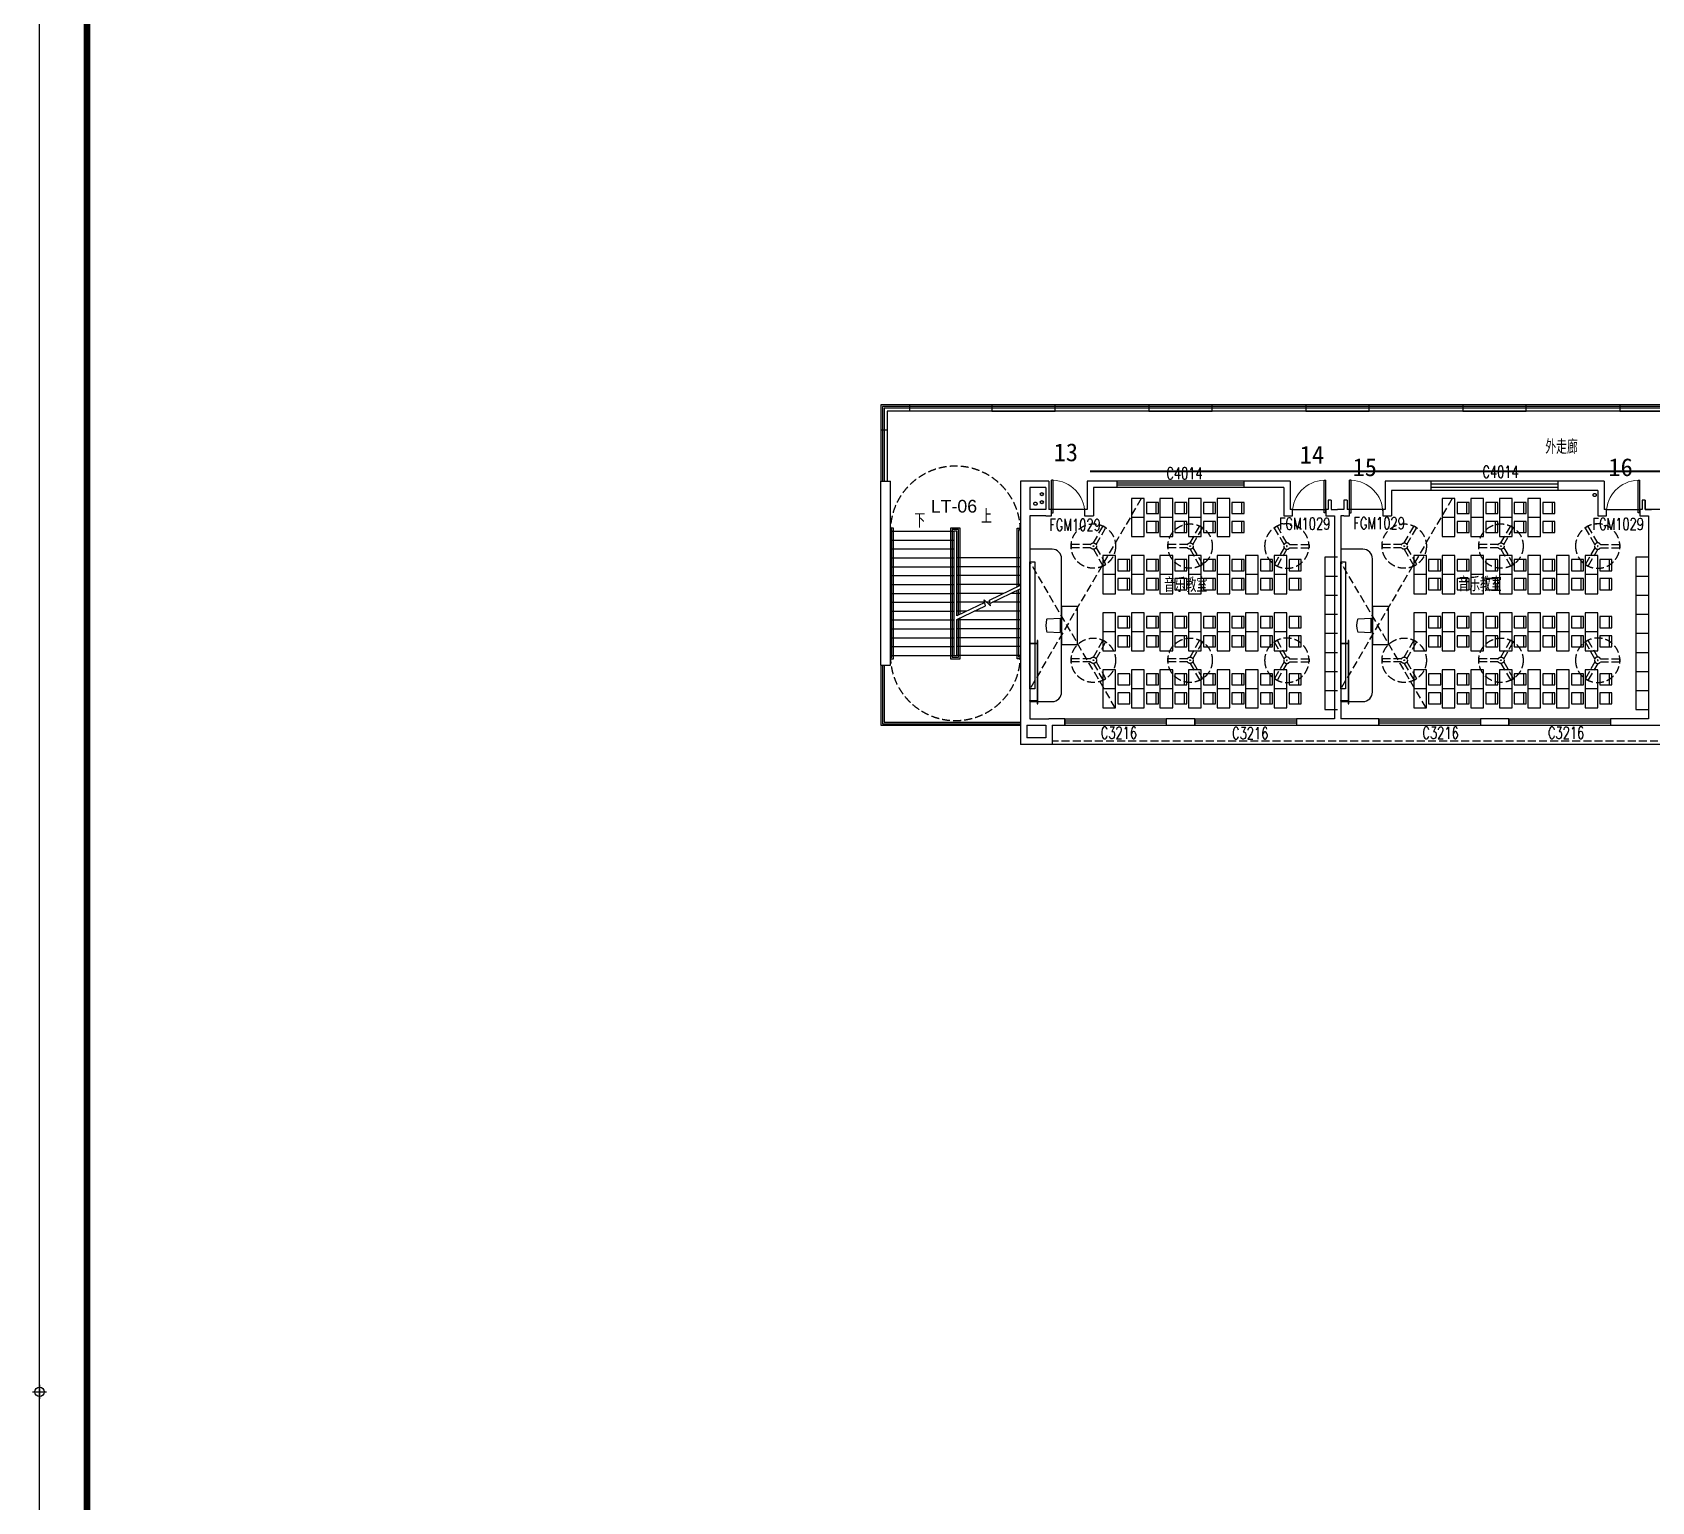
# Model space of a CAD drawing. Extents: x 447078 to 1776277, y 243534 to 519428.
# Drawn here: x 901045 to 952096, y 426568 to 472886 of the extents above; entities that cross this region are included whole.
import ezdxf

# ---------------------------------------------------------------- set-up
doc = ezdxf.new("R2010")
doc.units = 0
doc.header["$LTSCALE"] = 1000
doc.header["$MEASUREMENT"] = 0
for name, pattern in [('AP-02-RETAIL$0$DASH', [0.35, 0.25, -0.1]), ('CCDID0GLB00001', [30, 26.5, -1.5, 0.5, -1.5]), ('DASH', [0.35, 0.25, -0.1])]:
    doc.linetypes.add(name, pattern=pattern)
for name, color, linetype in [('A-DOOR', 2, 'Continuous'), ('A-DRAI', 61, 'Continuous'), ('A-FURN', 251, 'Continuous'), ('A-HRAL', 104, 'Continuous'), ('A-HYDR', 1, 'CCDID0GLB00001'), ('A-OVER', 23, 'Continuous'), ('A-STRS', 2, 'Continuous'), ('A-WALL', 140, 'Continuous'), ('A-WIND', 2, 'Continuous'), ('A-WIND-IDEN', 4, 'Continuous'), ('G-0-XREF', 2, 'Continuous'), ('G-ANNO-NOTE', 80, 'Continuous'), ('X-连廊栏杆修改', 43, 'Continuous'), ('图框CCDI_B0GA0+0.00$0$G-BORD', 3, 'Continuous'), ('家具', 9, 'Continuous')]:
    doc.layers.add(name, color=color, linetype=linetype)
doc.layers.add('A桥架图层', color=2, linetype='Continuous', lineweight=40)
doc.styles.add('_TCH_WINDOW', font='SIMPLEX', dxfattribs={"height": 3.5, "bigfont": 'GBCBIG'})
doc.styles.add('CCDI_T_G01', font='')
doc.styles.add('CCDI_T_G02', font='simplex.shx', dxfattribs={"width": 0.8, "bigfont": 'zjdz.shx'})
doc.styles.add('CCDI_T_G03', font='')
doc.styles.get('CCDI_T_G01').set_extended_font_data('Arial')
doc.styles.get('CCDI_T_G03').set_extended_font_data('SimHei')

# ---------------------------------------------------------------- blocks, each defined once
blk = doc.blocks.new('4500-2')
at = {"layer": 'A-STRS'}
for p, q in [((-2150, 100), (-150, 100)), ((-2150, -180), (-150, -180)), ((-2150, -460), (-150, -460)), ((-2150, -740), (-150, -740)), ((-2150, -1020), (-150, -1020)), ((1950, -740), (-50, -740)), ((1950, -1020), (-50, -1020)), ((-2150, -1300), (-150, -1300)), ((1950, -1300), (-50, -1300)), ((-2150, -1580), (-150, -1580)), ((-2150, -1860), (-150, -1860)), ((1950, -1580), (-50, -1580)), ((1419, -1860), (-50, -1860)), ((1950, -1860), (1648, -1860)), ((-2150, -2140), (-150, -2140)), ((-2150, -2420), (-150, -2420)), ((826, -2140), (-50, -2140)), ((265, -2420), (-50, -2420)), ((1950, -2420), (494, -2420)), ((983, -2140), (889, -2140)), ((1950, -2140), (1071, -2140)), ((-2150, -2700), (-150, -2700)), ((-2150, -2980), (-150, -2980)), ((1950, -2700), (-50, -2700)), ((1950, -2980), (-50, -2980)), ((-2150, -3260), (-150, -3260)), ((-2150, -3540), (-150, -3540)), ((1950, -3260), (-50, -3260)), ((1950, -3540), (-50, -3540)), ((-2150, -3820), (-150, -3820)), ((1950, -3820), (-50, -3820))]:
    blk.add_line(p, q, dxfattribs=at)
for points in [[(-2150, -3920), (-2050, -3920), (-2050, 200), (-2150, 200)], [(-2150, -3870), (-2100, -3870), (-2100, 150), (-2150, 150)], [(50, -2524), (50, 200), (-250, 200), (-250, -3920), (50, -3920), (50, -2635)], [(0, -2548), (0, 150), (-200, 150), (-200, -3870), (0, -3870), (0, -2660)], [(-50, -2573), (-50, 100), (-150, 100), (-150, -3820), (-50, -3820), (-50, -2684)], [(1850, -1651), (1850, 200), (1950, 200)], [(1900, -1627), (1900, 150), (1950, 150)], [(-50, -2684), (847, -2249), (812, -2065), (1005, -2253), (971, -2077), (1950, -1602)], [(1950, -1714), (991, -2179)], [(1950, -3920), (1850, -3920), (1850, -1762)], [(1950, -3870), (1900, -3870), (1900, -1738)], [(827, -2147), (-50, -2573)]]:
    blk.add_lwpolyline(points, dxfattribs=at)
at = {"layer": 'A-STRS', "linetype": 'DASH'}
for centre, start, end in [((-100, 100), 0, 180), ((-100, -3820), 180, 0)]:
    blk.add_arc(centre, 2050, start, end, dxfattribs=at)
blk = doc.blocks.new('图框CCDI_B0GA0+0.00$0$MidPoitent')
for p, q in [((-1.5, 0), (1.5, 0)), ((0, -1.5), (0, 1.5))]:
    blk.add_line(p, q)
blk.add_circle((0, 0), 1)
blk = doc.blocks.new('图框CCDI_B0GA0+0.00')
at = {"layer": '图框CCDI_B0GA0+0.00$0$G-BORD'}
blk.add_lwpolyline([(0, 84100), (118900, 84100), (118900, 0), (0, 0)], close=True, dxfattribs=at)
at = {"layer": '图框CCDI_B0GA0+0.00$0$G-BORD', "const_width": 140}
blk.add_lwpolyline([(3300, 83100), (117900, 83100), (117900, 1000), (3300, 1000)], close=True, dxfattribs=at)
at = {"layer": '图框CCDI_B0GA0+0.00$0$G-BORD', "xscale": 100, "yscale": 100, "zscale": 100}
blk.add_blockref('图框CCDI_B0GA0+0.00$0$MidPoitent', (59450, 0), dxfattribs=at)
blk = doc.blocks.new('PSG-LG')
at = {"layer": 'A-DRAI'}
for centre in [(4974, -12814), (4974, -13064)]:
    blk.add_circle(centre, 50, dxfattribs=at)
at = {"layer": 'A-HYDR'}
for centre in [(4774, -13114), (22407, -12839)]:
    blk.add_circle(centre, 50, dxfattribs=at)
at = {"layer": 'A-WALL'}
for points in [[(5100, -12600), (5100, -13300), (4600, -13300)], [(24500, -12600), (24800, -12600), (24800, -13300), (24000, -13300), (24000, -13000)]]:
    blk.add_lwpolyline(points, dxfattribs=at)
blk = doc.blocks.new('dfc-1')
at = {"layer": 'A-FURN', "linetype": 'DASH'}
for p, q in [((0, 100), (306, 630)), ((87, 50), (392, 580)), ((-87, 50), (-698, 50)), ((-87, -50), (-698, -50)), ((0, -100), (306, -630)), ((87, -50), (392, -580))]:
    blk.add_line(p, q, dxfattribs=at)
for radius in [700, 100, 10]:
    blk.add_circle((0, 0), radius, dxfattribs=at)
for start, end in [(55.904, 64.096), (175.904, 184.096), (295.904, 304.096)]:
    blk.add_arc((0, 0), 700, start, end, dxfattribs=at)
blk = doc.blocks.new('CHAIR4')
at = {"layer": 'A-FURN'}
for p, q in [((-449, 226), (0, 248)), ((0, 248), (0, -248)), ((-449, -226), (0, -248))]:
    blk.add_line(p, q, dxfattribs=at)
for centre, radius, start, end in [((267, 0), 767, 164.2925, 195.7075), ((-447, 201), 25, 92.8624, 164.2925), ((-447, -201), 25, 195.7075, 267.1376)]:
    blk.add_arc(centre, radius, start, end, dxfattribs=at)
blk = doc.blocks.new('EETETET')
at = {"layer": 'A-FURN'}
for p, q in [((-35, 2875), (-35, 2525)), ((865, 2875), (865, 2525)), ((1765, 2875), (1765, 2525)), ((2665, 2875), (2665, 2525)), ((-400, 2400), (-800, 2400)), ((-35, 2275), (-35, 1925)), ((500, 2400), (100, 2400)), ((865, 2275), (865, 1925)), ((1400, 2400), (1000, 2400)), ((1765, 2275), (1765, 1925)), ((2300, 2400), (1900, 2400)), ((2665, 2275), (2665, 1925)), ((-935, 1075), (-935, 725)), ((-35, 1075), (-35, 725)), ((865, 1075), (865, 725)), ((1765, 1075), (1765, 725)), ((2665, 1075), (2665, 725)), ((3565, 1075), (3565, 725)), ((4465, 1075), (4465, 725)), ((-1300, 600), (-1700, 600)), ((-400, 600), (-800, 600)), ((500, 600), (100, 600)), ((1400, 600), (1000, 600)), ((2300, 600), (1900, 600)), ((3200, 600), (2800, 600)), ((4100, 600), (3700, 600)), ((-935, 475), (-935, 125)), ((-35, 475), (-35, 125)), ((865, 475), (865, 125)), ((1765, 475), (1765, 125)), ((2665, 475), (2665, 125)), ((3565, 475), (3565, 125)), ((4465, 475), (4465, 125)), ((-935, -725), (-935, -1075)), ((-35, -725), (-35, -1075)), ((865, -725), (865, -1075)), ((1765, -725), (1765, -1075)), ((2665, -725), (2665, -1075)), ((3565, -725), (3565, -1075)), ((4465, -725), (4465, -1075)), ((-1300, -1200), (-1700, -1200)), ((-935, -1325), (-935, -1675)), ((-400, -1200), (-800, -1200)), ((-35, -1325), (-35, -1675)), ((500, -1200), (100, -1200)), ((865, -1325), (865, -1675)), ((1400, -1200), (1000, -1200)), ((1765, -1325), (1765, -1675)), ((2300, -1200), (1900, -1200)), ((2665, -1325), (2665, -1675)), ((3200, -1200), (2800, -1200)), ((3565, -1325), (3565, -1675)), ((4100, -1200), (3700, -1200)), ((4465, -1325), (4465, -1675)), ((-35, -2525), (-35, -2875)), ((865, -2525), (865, -2875)), ((1765, -2525), (1765, -2875)), ((2665, -2525), (2665, -2875)), ((3565, -2525), (3565, -2875)), ((4465, -2525), (4465, -2875)), ((-1300, -3000), (-1700, -3000)), ((-400, -3000), (-800, -3000)), ((500, -3000), (100, -3000)), ((1400, -3000), (1000, -3000)), ((2300, -3000), (1900, -3000)), ((3200, -3000), (2800, -3000)), ((4100, -3000), (3700, -3000)), ((-35, -3125), (-35, -3475)), ((865, -3125), (865, -3475)), ((1765, -3125), (1765, -3475)), ((2665, -3125), (2665, -3475)), ((3565, -3125), (3565, -3475)), ((4465, -3125), (4465, -3475))]:
    blk.add_line(p, q, dxfattribs=at)
for points in [[(-800, 3000), (-800, 1800), (-400, 1800), (-400, 3000)], [(50, 2525), (50, 2875), (-330, 2875), (-330, 2525)], [(100, 3000), (100, 1800), (500, 1800), (500, 3000)], [(950, 2525), (950, 2875), (570, 2875), (570, 2525)], [(1000, 3000), (1000, 1800), (1400, 1800), (1400, 3000)], [(1850, 2525), (1850, 2875), (1470, 2875), (1470, 2525)], [(1900, 3000), (1900, 1800), (2300, 1800), (2300, 3000)], [(2750, 2525), (2750, 2875), (2370, 2875), (2370, 2525)], [(50, 1925), (50, 2275), (-330, 2275), (-330, 1925)], [(950, 1925), (950, 2275), (570, 2275), (570, 1925)], [(1850, 1925), (1850, 2275), (1470, 2275), (1470, 1925)], [(2750, 1925), (2750, 2275), (2370, 2275), (2370, 1925)], [(-1700, 1200), (-1700, 0), (-1300, 0), (-1300, 1200)], [(-850, 725), (-850, 1075), (-1230, 1075), (-1230, 725)], [(-800, 1200), (-800, 0), (-400, 0), (-400, 1200)], [(50, 725), (50, 1075), (-330, 1075), (-330, 725)], [(100, 1200), (100, 0), (500, 0), (500, 1200)], [(950, 725), (950, 1075), (570, 1075), (570, 725)], [(1000, 1200), (1000, 0), (1400, 0), (1400, 1200)], [(1850, 725), (1850, 1075), (1470, 1075), (1470, 725)], [(1900, 1200), (1900, 0), (2300, 0), (2300, 1200)], [(2750, 725), (2750, 1075), (2370, 1075), (2370, 725)], [(2800, 1200), (2800, 0), (3200, 0), (3200, 1200)], [(3650, 725), (3650, 1075), (3270, 1075), (3270, 725)], [(3700, 1200), (3700, 0), (4100, 0), (4100, 1200)], [(4550, 725), (4550, 1075), (4170, 1075), (4170, 725)], [(-4000, 1000), (-3850, 1000), (-3850, -3000), (-4000, -3000)], [(-850, 125), (-850, 475), (-1230, 475), (-1230, 125)], [(50, 125), (50, 475), (-330, 475), (-330, 125)], [(950, 125), (950, 475), (570, 475), (570, 125)], [(1850, 125), (1850, 475), (1470, 475), (1470, 125)], [(2750, 125), (2750, 475), (2370, 475), (2370, 125)], [(3650, 125), (3650, 475), (3270, 475), (3270, 125)], [(4550, 125), (4550, 475), (4170, 475), (4170, 125)], [(-3000, -400), (-3000, -1600), (-2500, -1600), (-2500, -400)], [(-1700, -600), (-1700, -1800), (-1300, -1800), (-1300, -600)], [(-850, -1075), (-850, -725), (-1230, -725), (-1230, -1075)], [(-800, -600), (-800, -1800), (-400, -1800), (-400, -600)], [(50, -1075), (50, -725), (-330, -725), (-330, -1075)], [(100, -600), (100, -1800), (500, -1800), (500, -600)], [(950, -1075), (950, -725), (570, -725), (570, -1075)], [(1000, -600), (1000, -1800), (1400, -1800), (1400, -600)], [(1850, -1075), (1850, -725), (1470, -725), (1470, -1075)], [(1900, -600), (1900, -1800), (2300, -1800), (2300, -600)], [(2750, -1075), (2750, -725), (2370, -725), (2370, -1075)], [(2800, -600), (2800, -1800), (3200, -1800), (3200, -600)], [(3650, -1075), (3650, -725), (3270, -725), (3270, -1075)], [(3700, -600), (3700, -1800), (4100, -1800), (4100, -600)], [(4550, -1075), (4550, -725), (4170, -725), (4170, -1075)], [(-3750, -3475), (-3750, -1475), (-3770, -1475), (-3770, -3475)], [(-850, -1675), (-850, -1325), (-1230, -1325), (-1230, -1675)], [(50, -1675), (50, -1325), (-330, -1325), (-330, -1675)], [(950, -1675), (950, -1325), (570, -1325), (570, -1675)], [(1850, -1675), (1850, -1325), (1470, -1325), (1470, -1675)], [(2750, -1675), (2750, -1325), (2370, -1325), (2370, -1675)], [(3650, -1675), (3650, -1325), (3270, -1325), (3270, -1675)], [(4550, -1675), (4550, -1325), (4170, -1325), (4170, -1675)], [(-4000, -1585), (-4000, -1565), (-3770, -1565), (-3770, -1585)], [(-1700, -2400), (-1700, -3600), (-1300, -3600), (-1300, -2400)], [(-850, -2875), (-850, -2525), (-1230, -2525), (-1230, -2875)], [(-800, -2400), (-800, -3600), (-400, -3600), (-400, -2400)], [(50, -2875), (50, -2525), (-330, -2525), (-330, -2875)], [(100, -2400), (100, -3600), (500, -3600), (500, -2400)], [(950, -2875), (950, -2525), (570, -2525), (570, -2875)], [(1000, -2400), (1000, -3600), (1400, -3600), (1400, -2400)], [(1850, -2875), (1850, -2525), (1470, -2525), (1470, -2875)], [(1900, -2400), (1900, -3600), (2300, -3600), (2300, -2400)], [(2750, -2875), (2750, -2525), (2370, -2525), (2370, -2875)], [(2800, -2400), (2800, -3600), (3200, -3600), (3200, -2400)], [(3650, -2875), (3650, -2525), (3270, -2525), (3270, -2875)], [(3700, -2400), (3700, -3600), (4100, -3600), (4100, -2400)], [(4550, -2875), (4550, -2525), (4170, -2525), (4170, -2875)], [(-4000, -3385), (-4000, -3365), (-3770, -3365), (-3770, -3385)], [(-850, -3475), (-850, -3125), (-1230, -3125), (-1230, -3475)], [(50, -3475), (50, -3125), (-330, -3125), (-330, -3475)], [(950, -3475), (950, -3125), (570, -3125), (570, -3475)], [(1850, -3475), (1850, -3125), (1470, -3125), (1470, -3475)], [(2750, -3475), (2750, -3125), (2370, -3125), (2370, -3475)], [(3650, -3475), (3650, -3125), (3270, -3125), (3270, -3475)], [(4550, -3475), (4550, -3125), (4170, -3125), (4170, -3475)]]:
    blk.add_lwpolyline(points, close=True, dxfattribs=at)
for points in [[(5700, 1150), (5300, 1150), (5300, -3650), (5700, -3650)], [(5300, 550), (5700, 550)], [(5300, -50), (5700, -50)], [(5300, -650), (5700, -650)], [(5300, -1250), (5700, -1250)], [(5300, -1850), (5700, -1850)], [(5300, -2450), (5700, -2450)], [(5300, -3050), (5700, -3050)]]:
    blk.add_lwpolyline(points, dxfattribs=at)
at = {"layer": '家具', "linetype": 'DASH'}
for points in [[(-491, 3000), (-4000, -3000)], [(-1309, -3600), (-4000, 1000)]]:
    blk.add_lwpolyline(points, dxfattribs=at)
at = {"layer": '家具'}
blk.add_lwpolyline([(-4000, -3400), (-3300, -3400, 0.414214), (-3000, -3100), (-3000, 1100, 0.414214), (-3300, 1400), (-4000, 1400)], format="xyb", dxfattribs=at)
at = {"layer": 'A-FURN'}
for p in [(-2000, 1500), (1050, 1500), (-2000, -2100), (1050, -2100)]:
    blk.add_blockref('dfc-1', p, dxfattribs=at)
at = {"layer": 'A-FURN', "xscale": -1}
blk.add_blockref('dfc-1', (4100, 1500), dxfattribs=at)
at = {"layer": 'A-FURN', "xscale": 0.9000000059604617, "yscale": 0.9000000059604617, "zscale": 0.9000000059604617, "rotation": 359.9999175806986}
blk.add_blockref('CHAIR4', (-3050, -1000), dxfattribs=at)
at = {"layer": 'A-WALL', "xscale": -1}
blk.add_blockref('dfc-1', (4100, -2100), dxfattribs=at)
blk = doc.blocks.new('LGEET2423')
at = {"layer": 'X-连廊栏杆修改'}
blk.add_lwpolyline([(900, 0), (900, 200), (200, 200), (200, 800), (0, 800)], dxfattribs=at)
for points in [[(3500, 200), (5500, 200), (5500, 0), (3500, 0)], [(8450, 200), (10450, 200), (10450, 0), (8450, 0)], [(13400, 200), (15400, 200), (15400, 0), (13400, 0)], [(18350, 200), (20350, 200), (20350, 0), (18350, 0)], [(23300, 200), (25300, 200), (25300, 0), (23300, 0)]]:
    blk.add_lwpolyline(points, close=True, dxfattribs=at)
blk = doc.blocks.new('$TCHSYS$WIN2D')
for p, q in [((-0.5, 0.5), (0.5, 0.5)), ((-0.5, 0.5), (-0.5, -0.5)), ((0.5, 0.5), (0.5, -0.5)), ((0.5, 0.167), (-0.5, 0.167)), ((0.5, -0.167), (-0.5, -0.167)), ((-0.5, -0.5), (0.5, -0.5))]:
    blk.add_line(p, q)
blk = doc.blocks.new('$DorLib2D$00000001')
for p, q in [((0.45, 0.975), (0.5, 0.975)), ((0.45, 0), (0.45, 0.975)), ((0.5, 0), (0.5, 0.975)), ((0.5, 0), (0.45, 0))]:
    blk.add_line(p, q)
at = {"lineweight": 13}
blk.add_arc((0.475, 0), 0.975, 91.4693, 180, dxfattribs=at)

msp = doc.modelspace()

# ---------------------------------------------------------------- linework, layer by layer
at = {"layer": 'A-DOOR'}
for p, q in [((934220.6, 457841.4), (933170.6, 457841.4)), ((940770.6, 457841.4), (941820.6, 457841.4)), ((943620.6, 457841.4), (942570.6, 457841.4)), ((950670.6, 457841.4), (951720.6, 457841.4))]:
    msp.add_line(p, q, dxfattribs=at)
at = {"layer": 'A-HRAL'}
for points in [[(984845.6, 463141.4), (984845.6, 461091.4), (927845.6, 461091.4), (927845.6, 458741.4)], [(984895.6, 463141.4), (984895.6, 461041.4), (927895.6, 461041.4), (927895.6, 458741.4)], [(927845.6, 452941.4), (927845.6, 451091.4), (932195.6, 451091.4)], [(927845.6, 452941.4), (927845.6, 451091.4), (932195.6, 451091.4)], [(927895.6, 452941.4), (927895.6, 451141.4), (932195.6, 451141.4)], [(927895.6, 452941.4), (927895.6, 451141.4), (932195.6, 451141.4)]]:
    msp.add_lwpolyline(points, dxfattribs=at)
at = {"layer": 'A-OVER', "linetype": 'AP-02-RETAIL$0$DASH'}
msp.add_line((973295.6, 450541.4), (933195.6, 450541.4), dxfattribs=at)
at = {"layer": 'A-OVER'}
msp.add_line((972595.6, 450441.4), (933195.6, 450441.4), dxfattribs=at)
msp.add_lwpolyline([(927795.6, 452941.4), (927795.6, 451041.4), (932195.6, 451041.4)], dxfattribs=at)
msp.add_lwpolyline([(927795.6, 452941.4), (927795.6, 451041.4), (932195.6, 451041.4)], dxfattribs=at)
at = {"layer": 'A-WALL'}
for p, q in [((927795.6, 452941.4), (927795.6, 458741.4)), ((927795.6, 458741.4), (928095.6, 458741.4)), ((928095.6, 452941.4), (928095.6, 458741.4)), ((932195.6, 458741.4), (932195.6, 457741.4)), ((933095.6, 458741.4), (932195.6, 458741.4)), ((932495.6, 458541.4), (932495.6, 457841.4)), ((932995.6, 458541.4), (932495.6, 458541.4)), ((932995.6, 458541.4), (932995.6, 457841.4)), ((933095.6, 458741.4), (933095.6, 457841.4)), ((934295.6, 458741.4), (934295.6, 457841.4)), ((935245.6, 458741.4), (934295.6, 458741.4)), ((934495.6, 458541.4), (934495.6, 457641.4)), ((935245.6, 458541.4), (934495.6, 458541.4)), ((940695.6, 458741.4), (939245.6, 458741.4)), ((940495.6, 458541.4), (939245.6, 458541.4)), ((940495.6, 458541.4), (940495.6, 457641.4)), ((940695.6, 458741.4), (940695.6, 457841.4)), ((943695.6, 458741.4), (943695.6, 457841.4)), ((945145.6, 458741.4), (943695.6, 458741.4)), ((943895.6, 458441.4), (943895.6, 457641.4)), ((945145.6, 458441.4), (943895.6, 458441.4)), ((950595.6, 458741.4), (949145.6, 458741.4)), ((950395.6, 458441.4), (949145.6, 458441.4)), ((950395.6, 458441.4), (950395.6, 457641.4)), ((950595.6, 458741.4), (950595.6, 457841.4)), ((941895.6, 458141.4), (941895.6, 457841.4)), ((941995.6, 458141.4), (941895.6, 458141.4)), ((941995.6, 458141.4), (941995.6, 457841.4)), ((942395.6, 458141.4), (942395.6, 457841.4)), ((942495.6, 458141.4), (942395.6, 458141.4)), ((942495.6, 458141.4), (942495.6, 457841.4)), ((951795.6, 458141.4), (951795.6, 457841.4)), ((951895.6, 458141.4), (951795.6, 458141.4)), ((951895.6, 458141.4), (951895.6, 457841.4)), ((932195.6, 457741.4), (932195.6, 451141.4)), ((932995.6, 457841.4), (932495.6, 457841.4)), ((932995.6, 457641.4), (932495.6, 457641.4)), ((932495.6, 457641.4), (932495.6, 451241.4)), ((932995.6, 457641.4), (933170.6, 457641.4)), ((933170.6, 457841.4), (933095.6, 457841.4)), ((933170.6, 457641.4), (933170.6, 457841.4)), ((934295.6, 457841.4), (934220.6, 457841.4)), ((934220.6, 457841.4), (934220.6, 457641.4)), ((934220.6, 457641.4), (934495.6, 457641.4)), ((940495.6, 457641.4), (940770.6, 457641.4)), ((940770.6, 457841.4), (940695.6, 457841.4)), ((940770.6, 457641.4), (940770.6, 457841.4)), ((941895.6, 457841.4), (941820.6, 457841.4)), ((941820.6, 457841.4), (941820.6, 457641.4)), ((941820.6, 457641.4), (941995.6, 457641.4)), ((941995.6, 457841.4), (942195.6, 457841.4)), ((941995.6, 457641.4), (942095.6, 457641.4)), ((942095.6, 457641.4), (942095.6, 451241.4)), ((942395.6, 457841.4), (942195.6, 457841.4)), ((942295.6, 457641.4), (942295.6, 451241.4)), ((942395.6, 457641.4), (942295.6, 457641.4)), ((942395.6, 457641.4), (942570.6, 457641.4)), ((942570.6, 457841.4), (942495.6, 457841.4)), ((942570.6, 457641.4), (942570.6, 457841.4)), ((943695.6, 457841.4), (943620.6, 457841.4)), ((943620.6, 457841.4), (943620.6, 457641.4)), ((943620.6, 457641.4), (943895.6, 457641.4)), ((950395.6, 457641.4), (950670.6, 457641.4)), ((950670.6, 457841.4), (950595.6, 457841.4)), ((950670.6, 457641.4), (950670.6, 457841.4)), ((951795.6, 457841.4), (951720.6, 457841.4)), ((951720.6, 457841.4), (951720.6, 457641.4)), ((951720.6, 457641.4), (951895.6, 457641.4)), ((951895.6, 457841.4), (952095.6, 457841.4)), ((951895.6, 457641.4), (951995.6, 457641.4)), ((951995.6, 457641.4), (951995.6, 451241.4)), ((952695.6, 457841.4), (952095.6, 457841.4)), ((927795.6, 452941.4), (928095.6, 452941.4)), ((932195.6, 451141.4), (932195.6, 450441.4)), ((932395.6, 451041.4), (932395.6, 450641.4)), ((932395.6, 451041.4), (932995.6, 451041.4)), ((932495.6, 451241.4), (933095.6, 451241.4)), ((932995.6, 451041.4), (932995.6, 450641.4)), ((933595.6, 451241.4), (933095.6, 451241.4)), ((933195.6, 451041.4), (933195.6, 450441.4)), ((933195.6, 451041.4), (933595.6, 451041.4)), ((933595.6, 451041.4), (933595.6, 451241.4)), ((937695.6, 451241.4), (936795.6, 451241.4)), ((936795.6, 451241.4), (936795.6, 451041.4)), ((936795.6, 451041.4), (937695.6, 451041.4)), ((937695.6, 451041.4), (937695.6, 451241.4)), ((942095.6, 451241.4), (940895.6, 451241.4)), ((940895.6, 451241.4), (940895.6, 451041.4)), ((940895.6, 451041.4), (942195.6, 451041.4)), ((942195.6, 451041.4), (943495.6, 451041.4)), ((943495.6, 451241.4), (942295.6, 451241.4)), ((943495.6, 451041.4), (943495.6, 451241.4)), ((947595.6, 451241.4), (946695.6, 451241.4)), ((946695.6, 451241.4), (946695.6, 451041.4)), ((946695.6, 451041.4), (947595.6, 451041.4)), ((947595.6, 451041.4), (947595.6, 451241.4)), ((951995.6, 451241.4), (950795.6, 451241.4)), ((950795.6, 451241.4), (950795.6, 451041.4)), ((950795.6, 451041.4), (952095.6, 451041.4)), ((952095.6, 451041.4), (953395.6, 451041.4)), ((933195.6, 450441.4), (932195.6, 450441.4)), ((932995.6, 450641.4), (932395.6, 450641.4))]:
    msp.add_line(p, q, dxfattribs=at)
at = {"layer": 'A-WIND'}
for p, q in [((935245.6, 458541.4), (935245.6, 458741.4)), ((939245.6, 458741.4), (935245.6, 458741.4)), ((939245.6, 458674.7), (935245.6, 458674.7)), ((939245.6, 458608.1), (935245.6, 458608.1)), ((939245.6, 458541.4), (935245.6, 458541.4)), ((939245.6, 458541.4), (939245.6, 458741.4)), ((945145.6, 458441.4), (945145.6, 458741.4)), ((949145.6, 458741.4), (945145.6, 458741.4)), ((949145.6, 458641.4), (945145.6, 458641.4)), ((949145.6, 458541.4), (945145.6, 458541.4)), ((949145.6, 458441.4), (945145.6, 458441.4)), ((949145.6, 458441.4), (949145.6, 458741.4))]:
    msp.add_line(p, q, dxfattribs=at)
at = {"layer": 'A桥架图层'}
msp.add_line((992195.7, 459048), (934391.2, 459048), dxfattribs=at)
at = {"layer": 'X-连廊栏杆修改'}
for p, q in [((984995.6, 461141.4), (927995.6, 461141.4)), ((927995.6, 460941.4), (927995.6, 458741.4)), ((984995.6, 460941.4), (927995.6, 460941.4))]:
    msp.add_line(p, q, dxfattribs=at)
msp.add_lwpolyline([(984795.6, 463141.4), (984795.6, 461141.4), (927795.6, 461141.4), (927795.6, 458741.4)], dxfattribs=at)

# ---------------------------------------------------------------- block references
at = {"layer": 'A-DOOR', "xscale": 1050, "zscale": 1050}
for p, yscale, rotation in [((933695.6, 457741.4), -1050, 179.9999999999785), ((941295.6, 457741.4), 1050, 1.905744746097149e-11), ((943095.6, 457741.4), -1050, 179.9999999999809), ((951195.6, 457741.4), 1050, 1.905744746097149e-11)]:
    msp.add_blockref('$DorLib2D$00000001', p, dxfattribs=dict(at, yscale=yscale, rotation=rotation))
at = {"layer": 'A-WALL', "xscale": -1, "rotation": 180}
msp.add_blockref('LGEET2423', (927795.6, 461141.4), dxfattribs=at)
at = {"layer": 'A-WALL'}
for p in [(936495.6, 455191.4), (946295.6, 455191.4)]:
    msp.add_blockref('EETETET', p, dxfattribs=at)
at = {"layer": 'A-WIND', "xscale": 3200, "yscale": 200, "zscale": 3200}
for p, rotation in [((935195.6, 451141.4), 359.9999999999967), ((939295.6, 451141.4), 359.9999999999967), ((945095.6, 451141.4), 359.9999999999963), ((949195.6, 451141.4), 359.9999999999963)]:
    msp.add_blockref('$TCHSYS$WIN2D', p, dxfattribs=dict(at, rotation=rotation))
at = {"layer": 'G-0-XREF', "xscale": 1.5, "yscale": 1.5, "zscale": 1.5, "rotation": 270}
msp.add_blockref('图框CCDI_B0GA0+0.00', (901270.2, 519203.4), dxfattribs=at)
at = {"layer": 'G-0-XREF'}
for name, p in [('PSG-LG', (927895.6, 471141.4)), ('4500-2', (930245.6, 457061.4))]:
    msp.add_blockref(name, p, dxfattribs=at)

# ---------------------------------------------------------------- texts
at = {"layer": 'A-WIND-IDEN', "style": '_TCH_WINDOW', "width": 0.705882}
for s, p in [('C4014', (936795.3, 458797.6)), ('C4014', (946760.6, 458843.3)), ('FGM1029', (933106.6, 457170.4)), ('FGM1029', (940347, 457210.5)), ('FGM1029', (942694.1, 457223.1)), ('FGM1029', (950232.5, 457199.4)), ('C3216', (934727.9, 450619.2)), ('C3216', (938868.6, 450603.2)), ('C3216', (944869.9, 450614.1)), ('C3216', (948826.2, 450617.8))]:
    msp.add_text(s, height=375, rotation=360, dxfattribs=at).set_placement(p)
at = {"layer": 'G-ANNO-NOTE', "style": 'CCDI_T_G02', "width": 0.8}
for s, p in [('外走廊', (948743.6, 459595.1)), ('下', (928850.8, 457272.2)), ('上', (930956.2, 457400.3)), ('音乐教室', (936721.2, 455239.9)), ('音乐教室', (946000.9, 455264.9))]:
    msp.add_text(s, height=450, dxfattribs=at).set_placement(p)
at = {"layer": 'G-ANNO-NOTE'}
for s, height, style, p in [('      13', 563.29, 'CCDI_T_G03', (930945.2, 459366.7, 0)), ('      14', 563.29, 'CCDI_T_G03', (938704.1, 459290, 0)), ('    16', 563.29, 'CCDI_T_G03', (949202.3, 458897, 0)), ('     15', 563.29, 'CCDI_T_G03', (940752.3, 458897, 0)), ('LT-06', 400, 'CCDI_T_G01', (929369.8, 457747.9))]:
    msp.add_text(s, height=height, dxfattribs=dict(at, style=style)).set_placement(p)

doc.saveas('drawing.dxf')
